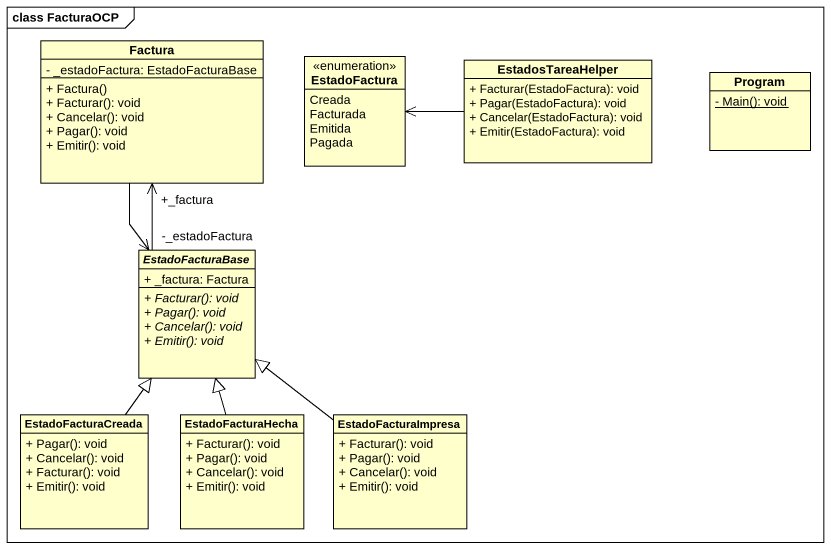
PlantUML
@startuml
mainframe class FacturaOCP
hide circle
hide empty members
skinparam classAttributeIconSize 0
class Factura {
  - _estadoFactura: EstadoFacturaBase
  + Factura()
  + Facturar(): void
  + Cancelar(): void
  + Pagar(): void
  + Emitir(): void
}
enum EstadoFactura {
  Creada
  Facturada
  Emitida
  Pagada
}
class EstadosTareaHelper {
  + Facturar(EstadoFactura): void
  + Pagar(EstadoFactura): void
  + Cancelar(EstadoFactura): void
  + Emitir(EstadoFactura): void
}
class Program {
  {static} - Main(): void
}
abstract class EstadoFacturaBase {
  + _factura: Factura
  {abstract} + Facturar(): void
  {abstract} + Pagar(): void
  {abstract} + Cancelar(): void
  {abstract} + Emitir(): void
}
class EstadoFacturaCreada {
  + Pagar(): void
  + Cancelar(): void
  + Facturar(): void
  + Emitir(): void
}
class EstadoFacturaHecha {
  + Facturar(): void
  + Pagar(): void
  + Cancelar(): void
  + Emitir(): void
}
class EstadoFacturaImpresa {
  + Facturar(): void
  + Pagar(): void
  + Cancelar(): void
  + Emitir(): void
}
Factura --> "-_estadoFactura" EstadoFacturaBase
EstadosTareaHelper -left-> EstadoFactura
EstadoFacturaBase -up-> "+_factura" Factura
EstadoFacturaCreada -up-|> EstadoFacturaBase
EstadoFacturaHecha -up-|> EstadoFacturaBase
EstadoFacturaImpresa -up-|> EstadoFacturaBase
@enduml
